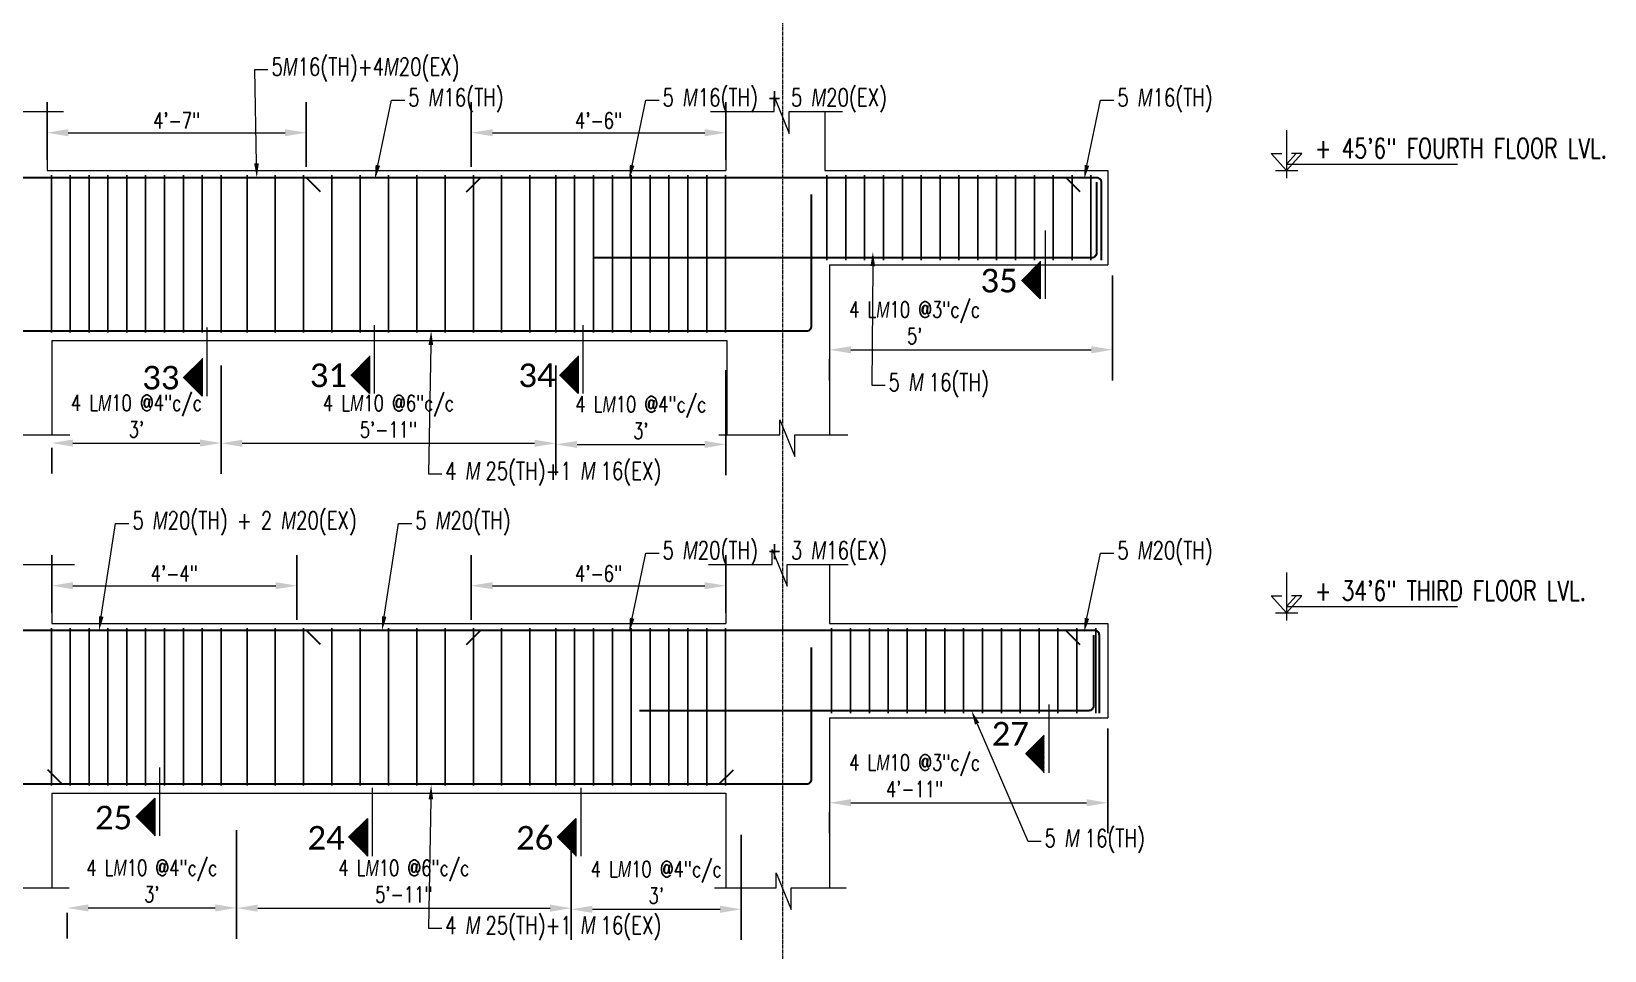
# Model space of a CAD drawing. Header units: inches. Extents: x 0 to 162649, y -36601 to -26324.
# Drawn here: x 157625.7 to 157959.3, y -35678.8 to -35484 of the extents above; entities that cross this region are included whole.
import ezdxf
from ezdxf import colors
from ezdxf.entities.mleader import LeaderData, LeaderLine
from ezdxf.math import Vec2, Vec3

# ---------------------------------------------------------------- set-up
doc = ezdxf.new("R2010")
doc.units = ezdxf.units.IN
doc.header["$MEASUREMENT"] = 0
doc.linetypes.add('CENTER2', pattern=[1.125, 0.75, -0.125, 0.125, -0.125])
for name, color, linetype, lineweight in [('Cen', 9, 'CENTER2', 5), ('Dim', 1, 'Continuous', 13), ('dimention', 1, 'Continuous', 13), ('hatch', 252, 'Continuous', 0), ('OL_AR_Text', 140, 'Continuous', 5), ('Rein', 3, 'Continuous', 30), ('Stirrups', 191, 'Continuous', 25), ('Tag', 6, 'Continuous', 13), ('TEXT', 7, 'Continuous', 9)]:
    doc.layers.add(name, color=color, linetype=linetype, lineweight=lineweight)
doc.styles.add('1-8 Annotative Text', font='calibri.ttf', dxfattribs={"height": 0.125})
doc.styles.add('DIM', font='simplex.shx', dxfattribs={"width": 0.75})
doc.styles.add('T', font='romans.shx', dxfattribs={"width": 0.75, "height": 3})
doc.dimstyles.get("Standard").update_dxf_attribs({"dimscale": 36, "dimtxt": 0.09375, "dimasz": 0.125, "dimexe": 0.18, "dimexo": 0.0625, "dimgap": 0.015625, "dimtad": 1, "dimdec": 0, "dimzin": 0, "dimdsep": 46, "dimlunit": 4, "dimtxsty": 'DIM', "dimcen": 0.09, "dimadec": 0, "dimazin": 0, "dimtfac": 0.75, "dimtdec": 0, "dimtmove": 0, "dimatfit": 3, "dimfxl": 1, "dimtolj": 1, "dimtzin": 0, "dimlwd": 9, "dimarcsym": 0})

# ---------------------------------------------------------------- blocks, each defined once
blk = doc.blocks.new('*D59')
at = {"layer": 'Defpoints', "color": 0, "transparency": 16777216}
for p in [(157682.01, -35601.5), (157630.01, -35609.5), (157682.01, -35611)]:
    blk.add_point(p, dxfattribs=at)
at = {"layer": 'dimention', "color": 0, "lineweight": -2, "transparency": 16777216}
for p, q in [((157630.01, -35607.25), (157630.01, -35595.02)), ((157682.01, -35608.75), (157682.01, -35595.02))]:
    blk.add_line(p, q, dxfattribs=at)
at = {"layer": 'dimention', "color": 0, "lineweight": 9, "transparency": 16777216}
blk.add_line((157634.51, -35601.5), (157677.51, -35601.5), dxfattribs=at)
at = {"layer": 'dimention', "color": 0, "transparency": 16777216}
for points in [[(157634.51, -35600.75), (157634.51, -35602.25), (157630.01, -35601.5)], [(157677.51, -35600.75), (157677.51, -35602.25), (157682.01, -35601.5)]]:
    blk.add_solid(points, dxfattribs=at)
at = {"layer": 'dimention', "color": 0, "transparency": 16777216, "insert": (157656.01, -35598.93), "char_height": 3.375, "attachment_point": 5, "style": 'DIM'}
blk.add_mtext('\\A1;4\'-4"', dxfattribs=at)
blk = doc.blocks.new('*D60')
at = {"layer": 'Defpoints', "color": 0, "transparency": 16777216}
for p in [(157773, -35601.5), (157719, -35611), (157773, -35609.5)]:
    blk.add_point(p, dxfattribs=at)
at = {"layer": 'dimention', "color": 0, "lineweight": -2, "transparency": 16777216}
for p, q in [((157719, -35608.75), (157719, -35595.02)), ((157773, -35607.25), (157773, -35595.02))]:
    blk.add_line(p, q, dxfattribs=at)
at = {"layer": 'dimention', "color": 0, "lineweight": 9, "transparency": 16777216}
blk.add_line((157723.5, -35601.5), (157768.5, -35601.5), dxfattribs=at)
at = {"layer": 'dimention', "color": 0, "transparency": 16777216}
for points in [[(157723.5, -35600.75), (157723.5, -35602.25), (157719, -35601.5)], [(157768.5, -35600.75), (157768.5, -35602.25), (157773, -35601.5)]]:
    blk.add_solid(points, dxfattribs=at)
at = {"layer": 'dimention', "color": 0, "transparency": 16777216, "insert": (157746, -35598.93), "char_height": 3.375, "attachment_point": 5, "style": 'DIM'}
blk.add_mtext('\\A1;4\'-6"', dxfattribs=at)
blk = doc.blocks.new('*D50')
at = {"layer": 'Defpoints', "color": 0, "transparency": 16777216}
for p in [(157669.2, -35651.08), (157633.27, -35668.58), (157669.2, -35669.79)]:
    blk.add_point(p, dxfattribs=at)
at = {"layer": 'dimention', "color": 0, "lineweight": -2, "transparency": 16777216}
for p, q in [((157669.2, -35653.33), (157669.2, -35676.27)), ((157633.27, -35670.83), (157633.27, -35676.27))]:
    blk.add_line(p, q, dxfattribs=at)
at = {"layer": 'dimention', "color": 0, "lineweight": 9, "transparency": 16777216}
blk.add_line((157637.77, -35669.79), (157664.7, -35669.79), dxfattribs=at)
at = {"layer": 'dimention', "color": 0, "transparency": 16777216}
for points in [[(157637.77, -35669.04), (157637.77, -35670.54), (157633.27, -35669.79)], [(157664.7, -35669.04), (157664.7, -35670.54), (157669.2, -35669.79)]]:
    blk.add_solid(points, dxfattribs=at)
at = {"layer": 'dimention', "color": 0, "transparency": 16777216, "insert": (157651.24, -35664.09), "char_height": 3.375, "attachment_point": 5, "style": 'DIM'}
blk.add_mtext('\\A1;4 L{\\A0;\\Fgothici|c0;\\W0.75;M}10 @4"c/c\\P3\'', dxfattribs=at)
blk = doc.blocks.new('*D51')
at = {"layer": 'Defpoints', "color": 0, "transparency": 16777216}
for p in [(157776.26, -35652.08), (157740.19, -35669.84), (157776.26, -35670.08)]:
    blk.add_point(p, dxfattribs=at)
at = {"layer": 'dimention', "color": 0, "lineweight": -2, "transparency": 16777216}
for p, q in [((157776.26, -35654.33), (157776.26, -35676.56)), ((157740.19, -35672.09), (157740.19, -35676.56))]:
    blk.add_line(p, q, dxfattribs=at)
at = {"layer": 'dimention', "color": 0, "lineweight": 9, "transparency": 16777216}
blk.add_line((157744.69, -35670.08), (157771.76, -35670.08), dxfattribs=at)
at = {"layer": 'dimention', "color": 0, "transparency": 16777216}
for points in [[(157744.69, -35669.33), (157744.69, -35670.83), (157740.19, -35670.08)], [(157771.76, -35669.33), (157771.76, -35670.83), (157776.26, -35670.08)]]:
    blk.add_solid(points, dxfattribs=at)
at = {"layer": 'dimention', "color": 0, "transparency": 16777216, "insert": (157758.22, -35664.38), "char_height": 3.375, "attachment_point": 5, "style": 'DIM'}
blk.add_mtext('\\A1;4 L{\\A0;\\Fgothici|c0;\\W0.75;M}10 @4"c/c\\P3\'', dxfattribs=at)
blk = doc.blocks.new('*D52')
at = {"layer": 'Defpoints', "color": 0, "transparency": 16777216}
for p in [(157669.2, -35651.08), (157740.19, -35651.08), (157740.19, -35669.84)]:
    blk.add_point(p, dxfattribs=at)
at = {"layer": 'dimention', "color": 0, "lineweight": -2, "transparency": 16777216}
for p, q in [((157669.2, -35653.33), (157669.2, -35676.32)), ((157740.19, -35653.33), (157740.19, -35676.32))]:
    blk.add_line(p, q, dxfattribs=at)
at = {"layer": 'dimention', "color": 0, "lineweight": 9, "transparency": 16777216}
blk.add_line((157673.7, -35669.84), (157735.69, -35669.84), dxfattribs=at)
at = {"layer": 'dimention', "color": 0, "transparency": 16777216}
for points in [[(157673.7, -35669.09), (157673.7, -35670.59), (157669.2, -35669.84)], [(157735.69, -35669.09), (157735.69, -35670.59), (157740.19, -35669.84)]]:
    blk.add_solid(points, dxfattribs=at)
at = {"layer": 'dimention', "color": 0, "transparency": 16777216, "insert": (157704.69, -35664.13), "char_height": 3.375, "attachment_point": 5, "style": 'DIM'}
blk.add_mtext('\\A1;4 L{\\A0;\\Fgothici|c0;\\W0.75;M}10 @6"c/c\\P5\'-11"', dxfattribs=at)
blk = doc.blocks.new('*D65')
at = {"layer": 'Defpoints', "color": 0, "transparency": 16777216}
for p in [(157684.01, -35505.5), (157629.01, -35513.5), (157684.01, -35515)]:
    blk.add_point(p, dxfattribs=at)
at = {"layer": 'dimention', "color": 0, "lineweight": -2, "transparency": 16777216}
for p, q in [((157629.01, -35511.25), (157629.01, -35499.02)), ((157684.01, -35512.75), (157684.01, -35499.02))]:
    blk.add_line(p, q, dxfattribs=at)
at = {"layer": 'dimention', "color": 0, "lineweight": 9, "transparency": 16777216}
blk.add_line((157633.51, -35505.5), (157679.51, -35505.5), dxfattribs=at)
at = {"layer": 'dimention', "color": 0, "transparency": 16777216}
for points in [[(157633.51, -35504.75), (157633.51, -35506.25), (157629.01, -35505.5)], [(157679.51, -35504.75), (157679.51, -35506.25), (157684.01, -35505.5)]]:
    blk.add_solid(points, dxfattribs=at)
at = {"layer": 'dimention', "color": 0, "transparency": 16777216, "insert": (157656.51, -35502.93), "char_height": 3.375, "attachment_point": 5, "style": 'DIM'}
blk.add_mtext('\\A1;4\'-7"', dxfattribs=at)
blk = doc.blocks.new('*D66')
at = {"layer": 'Defpoints', "color": 0, "transparency": 16777216}
for p in [(157773, -35505.5), (157719, -35515), (157773, -35513.5)]:
    blk.add_point(p, dxfattribs=at)
at = {"layer": 'dimention', "color": 0, "lineweight": -2, "transparency": 16777216}
for p, q in [((157719, -35512.75), (157719, -35499.02)), ((157773, -35511.25), (157773, -35499.02))]:
    blk.add_line(p, q, dxfattribs=at)
at = {"layer": 'dimention', "color": 0, "lineweight": 9, "transparency": 16777216}
blk.add_line((157723.5, -35505.5), (157768.5, -35505.5), dxfattribs=at)
at = {"layer": 'dimention', "color": 0, "transparency": 16777216}
for points in [[(157723.5, -35504.75), (157723.5, -35506.25), (157719, -35505.5)], [(157768.5, -35504.75), (157768.5, -35506.25), (157773, -35505.5)]]:
    blk.add_solid(points, dxfattribs=at)
at = {"layer": 'dimention', "color": 0, "transparency": 16777216, "insert": (157746, -35502.93), "char_height": 3.375, "attachment_point": 5, "style": 'DIM'}
blk.add_mtext('\\A1;4\'-6"', dxfattribs=at)
blk = doc.blocks.new('*D73')
at = {"layer": 'Defpoints', "color": 0, "transparency": 16777216}
for p in [(157665.93, -35552.56), (157630.01, -35570.06), (157665.93, -35571.27)]:
    blk.add_point(p, dxfattribs=at)
at = {"layer": 'dimention', "color": 0, "lineweight": -2, "transparency": 16777216}
for p, q in [((157665.93, -35554.81), (157665.93, -35577.75)), ((157630.01, -35572.31), (157630.01, -35577.75))]:
    blk.add_line(p, q, dxfattribs=at)
at = {"layer": 'dimention', "color": 0, "lineweight": 9, "transparency": 16777216}
blk.add_line((157634.51, -35571.27), (157661.43, -35571.27), dxfattribs=at)
at = {"layer": 'dimention', "color": 0, "transparency": 16777216}
for points in [[(157634.51, -35570.52), (157634.51, -35572.02), (157630.01, -35571.27)], [(157661.43, -35570.52), (157661.43, -35572.02), (157665.93, -35571.27)]]:
    blk.add_solid(points, dxfattribs=at)
at = {"layer": 'dimention', "color": 0, "transparency": 16777216, "insert": (157647.97, -35565.57), "char_height": 3.375, "attachment_point": 5, "style": 'DIM'}
blk.add_mtext('\\A1;4 L{\\A0;\\Fgothici|c0;\\W0.75;M}10 @4"c/c\\P3\'', dxfattribs=at)
blk = doc.blocks.new('*D74')
at = {"layer": 'Defpoints', "color": 0, "transparency": 16777216}
for p in [(157773, -35553.56), (157736.92, -35571.32), (157773, -35571.56)]:
    blk.add_point(p, dxfattribs=at)
at = {"layer": 'dimention', "color": 0, "lineweight": -2, "transparency": 16777216}
for p, q in [((157773, -35555.81), (157773, -35578.04)), ((157736.92, -35573.57), (157736.92, -35578.04))]:
    blk.add_line(p, q, dxfattribs=at)
at = {"layer": 'dimention', "color": 0, "lineweight": 9, "transparency": 16777216}
blk.add_line((157741.42, -35571.56), (157768.5, -35571.56), dxfattribs=at)
at = {"layer": 'dimention', "color": 0, "transparency": 16777216}
for points in [[(157741.42, -35570.81), (157741.42, -35572.31), (157736.92, -35571.56)], [(157768.5, -35570.81), (157768.5, -35572.31), (157773, -35571.56)]]:
    blk.add_solid(points, dxfattribs=at)
at = {"layer": 'dimention', "color": 0, "transparency": 16777216, "insert": (157754.96, -35565.86), "char_height": 3.375, "attachment_point": 5, "style": 'DIM'}
blk.add_mtext('\\A1;4 L{\\A0;\\Fgothici|c0;\\W0.75;M}10 @4"c/c\\P3\'', dxfattribs=at)
blk = doc.blocks.new('*D75')
at = {"layer": 'Defpoints', "color": 0, "transparency": 16777216}
for p in [(157665.93, -35552.56), (157736.92, -35552.56), (157736.92, -35571.32)]:
    blk.add_point(p, dxfattribs=at)
at = {"layer": 'dimention', "color": 0, "lineweight": -2, "transparency": 16777216}
for p, q in [((157665.93, -35554.81), (157665.93, -35577.8)), ((157736.92, -35554.81), (157736.92, -35577.8))]:
    blk.add_line(p, q, dxfattribs=at)
at = {"layer": 'dimention', "color": 0, "lineweight": 9, "transparency": 16777216}
blk.add_line((157670.43, -35571.32), (157732.42, -35571.32), dxfattribs=at)
at = {"layer": 'dimention', "color": 0, "transparency": 16777216}
for points in [[(157670.43, -35570.57), (157670.43, -35572.07), (157665.93, -35571.32)], [(157732.42, -35570.57), (157732.42, -35572.07), (157736.92, -35571.32)]]:
    blk.add_solid(points, dxfattribs=at)
at = {"layer": 'dimention', "color": 0, "transparency": 16777216, "insert": (157701.43, -35565.62), "char_height": 3.375, "attachment_point": 5, "style": 'DIM'}
blk.add_mtext('\\A1;4 L{\\A0;\\Fgothici|c0;\\W0.75;M}10 @6"c/c\\P5\'-11"', dxfattribs=at)
blk = doc.blocks.new('*D230')
at = {"layer": 'Defpoints', "color": 0, "transparency": 16777216}
for p in [(157855, -35533.5), (157795, -35551.26), (157855, -35551.5)]:
    blk.add_point(p, dxfattribs=at)
at = {"layer": 'dimention', "color": 0, "lineweight": -2, "transparency": 16777216}
for p, q in [((157855, -35535.75), (157855, -35557.98)), ((157795, -35553.51), (157795, -35557.98))]:
    blk.add_line(p, q, dxfattribs=at)
at = {"layer": 'dimention', "color": 0, "lineweight": 9, "transparency": 16777216}
blk.add_line((157799.5, -35551.5), (157850.5, -35551.5), dxfattribs=at)
at = {"layer": 'dimention', "color": 0, "transparency": 16777216}
for points in [[(157799.5, -35550.75), (157799.5, -35552.25), (157795, -35551.5)], [(157850.5, -35550.75), (157850.5, -35552.25), (157855, -35551.5)]]:
    blk.add_solid(points, dxfattribs=at)
at = {"layer": 'dimention', "color": 0, "transparency": 16777216, "insert": (157813.03, -35545.79), "char_height": 3.375, "attachment_point": 5, "style": 'DIM'}
blk.add_mtext('\\A1;4 L{\\A0;\\Fgothici|c0;M}10 @3"c/c\\P5\'', dxfattribs=at)
blk = doc.blocks.new('*D231')
at = {"layer": 'Defpoints', "color": 0, "transparency": 16777216}
for p in [(157854, -35629.5), (157795, -35647.26), (157854, -35647.5)]:
    blk.add_point(p, dxfattribs=at)
at = {"layer": 'dimention', "color": 0, "lineweight": -2, "transparency": 16777216}
for p, q in [((157854, -35631.75), (157854, -35653.98)), ((157795, -35649.51), (157795, -35653.98))]:
    blk.add_line(p, q, dxfattribs=at)
at = {"layer": 'dimention', "color": 0, "lineweight": 9, "transparency": 16777216}
blk.add_line((157799.5, -35647.5), (157849.5, -35647.5), dxfattribs=at)
at = {"layer": 'dimention', "color": 0, "transparency": 16777216}
for points in [[(157799.5, -35646.75), (157799.5, -35648.25), (157795, -35647.5)], [(157849.5, -35646.75), (157849.5, -35648.25), (157854, -35647.5)]]:
    blk.add_solid(points, dxfattribs=at)
at = {"layer": 'dimention', "color": 0, "transparency": 16777216, "insert": (157813.03, -35641.79), "char_height": 3.375, "attachment_point": 5, "style": 'DIM'}
blk.add_mtext('\\A1;4 L{\\A0;\\Fgothici|c0;M}10 @3"c/c\\P4\'-11"', dxfattribs=at)
blk = doc.blocks.new('LEVEL')
for p, q in [((0, 4.06), (0, -0.79)), ((0, 0), (-1.55, 1.71)), ((-1.55, 1.71), (-0.5, 1.71)), ((0, 0), (1.55, 1.71)), ((0, 0.63), (0.98, 1.71)), ((1.55, 1.71), (0.5, 1.71)), ((-1.13, 0), (1.13, 0)), ((0, 0.63), (17.25, 0.63))]:
    blk.add_line(p, q)
at = {"color": 2, "style": 'T'}
blk.add_attdef('LEV', (2.86, 1.24), '', height=2, dxfattribs=at)

msp = doc.modelspace()

# ---------------------------------------------------------------- hatches: boundary and pattern name
at = {"layer": 'Dim'}
h = msp.add_hatch(dxfattribs=at)
h.set_pattern_fill('ANSI31', color=256)
h.set_pattern_definition([(45, (879.98769, 365.83472), (-0.08838834765, 0.08838834765), [])])
h.paths.add_polyline_path([(157839.68, -35536.73), (157839.68, -35532.73), (157835.68, -35536.73), (157839.68, -35540.73)])
h = msp.add_hatch(dxfattribs=at)
h.set_pattern_fill('ANSI31', color=256)
h.set_pattern_definition([(45, (702.20728, 345.2708), (-0.08838834765, 0.08838834765), [])])
h.paths.add_polyline_path([(157661.9, -35557.3), (157661.9, -35553.3), (157657.9, -35557.3), (157661.9, -35561.3)])
h = msp.add_hatch(dxfattribs=at)
h.set_pattern_fill('ANSI31', color=256)
h.set_pattern_definition([(45, (737.73517, 345.7708), (-0.08838834765, 0.08838834765), [])])
h.paths.add_polyline_path([(157697.43, -35556.8), (157697.43, -35552.8), (157693.43, -35556.8), (157697.43, -35560.8)])
h = msp.add_hatch(dxfattribs=at)
h.set_pattern_fill('ANSI31', color=256)
h.set_pattern_definition([(45, (781.98451, 345.7708), (-0.08838834765, 0.08838834765), [])])
h.paths.add_polyline_path([(157741.68, -35556.8), (157741.68, -35552.8), (157737.68, -35556.8), (157741.68, -35560.8)])
h = msp.add_hatch(dxfattribs=at)
h.set_pattern_fill('ANSI31', color=256)
h.set_pattern_definition([(45, (880.81387, 265.4113), (-0.08838834765, 0.08838834765), [])])
h.paths.add_polyline_path([(157840.51, -35637.16), (157840.51, -35633.16), (157836.51, -35637.16), (157840.51, -35641.16)])
h = msp.add_hatch(dxfattribs=at)
h.set_pattern_fill('ANSI31', color=256)
h.set_pattern_definition([(45, (692.18383, 252.04347), (-0.08838834765, 0.08838834765), [])])
h.paths.add_polyline_path([(157651.88, -35650.52), (157651.88, -35646.52), (157647.88, -35650.52), (157651.88, -35654.52)])
h = msp.add_hatch(dxfattribs=at)
h.set_pattern_fill('ANSI31', color=256)
h.set_pattern_definition([(45, (737.262, 247.74797), (-0.08838834765, 0.08838834765), [])])
h.paths.add_polyline_path([(157696.95, -35654.82), (157696.95, -35650.82), (157692.95, -35654.82), (157696.95, -35658.82)])
h = msp.add_hatch(dxfattribs=at)
h.set_pattern_fill('ANSI31', color=256)
h.set_pattern_definition([(45, (781.51252, 247.74797), (-0.08838834765, 0.08838834765), [])])
h.paths.add_polyline_path([(157741.2, -35654.82), (157741.2, -35650.82), (157737.2, -35654.82), (157741.2, -35658.82)])

# ---------------------------------------------------------------- linework, layer by layer
at = {"layer": 'Cen'}
msp.add_line((157785, -35112.85), (157785, -35925), dxfattribs=at)
at = {"layer": 'Dim'}
for p, q in [((157840.68, -35526.23), (157840.68, -35540.73)), ((157839.68, -35532.73), (157839.68, -35540.73)), ((157835.68, -35536.73), (157839.68, -35540.73)), ((157839.68, -35540.73), (157839.68, -35536.73)), ((157662.9, -35546.8), (157662.9, -35561.3)), ((157698.43, -35546.3), (157698.43, -35560.8)), ((157742.68, -35546.3), (157742.68, -35560.8)), ((157661.9, -35553.3), (157661.9, -35561.3)), ((157697.43, -35552.8), (157697.43, -35560.8)), ((157741.68, -35552.8), (157741.68, -35560.8)), ((157657.9, -35557.3), (157661.9, -35561.3)), ((157661.9, -35561.3), (157661.9, -35557.3)), ((157693.43, -35556.8), (157697.43, -35560.8)), ((157697.43, -35560.8), (157697.43, -35556.8)), ((157737.68, -35556.8), (157741.68, -35560.8)), ((157741.68, -35560.8), (157741.68, -35556.8)), ((157841.51, -35626.66), (157841.51, -35641.16)), ((157836.51, -35637.16), (157840.51, -35633.16)), ((157652.88, -35640.02), (157652.88, -35654.52)), ((157697.95, -35644.32), (157697.95, -35658.82)), ((157742.2, -35644.32), (157742.2, -35658.82)), ((157647.88, -35650.52), (157651.88, -35646.52)), ((157651.88, -35646.52), (157651.88, -35654.52)), ((157692.95, -35654.82), (157696.95, -35650.82)), ((157696.95, -35650.82), (157696.95, -35658.82)), ((157737.2, -35654.82), (157741.2, -35650.82)), ((157741.2, -35650.82), (157741.2, -35658.82))]:
    msp.add_line(p, q, dxfattribs=at)
at = {"layer": 'hatch'}
for p, q in [((157783.24, -35501), (157783.24, -35497.83)), ((157783.24, -35497.83), (157786.43, -35505.63)), ((157620.83, -35501), (157632.52, -35501)), ((157629.01, -35501), (157629.01, -35513.5)), ((157769.71, -35501), (157783.24, -35501)), ((157773, -35501), (157773, -35513.5)), ((157786.43, -35505.63), (157786.43, -35501)), ((157786.43, -35501), (157797.72, -35501)), ((157794, -35501), (157794, -35513.5)), ((157629.01, -35513.5), (157773, -35513.5)), ((157794, -35513.5), (157854, -35513.5)), ((157854, -35513.5), (157854, -35533.5)), ((157795, -35533.5), (157795, -35569.5)), ((157795, -35533.5), (157854, -35533.5)), ((157630.01, -35549.5), (157630.01, -35569.5)), ((157630.01, -35549.5), (157773.17, -35549.5)), ((157773.17, -35549.5), (157773.17, -35569.5)), ((157784.43, -35569.5), (157784.43, -35566.33)), ((157784.43, -35566.33), (157787.62, -35574.13)), ((157621.34, -35569.5), (157633.82, -35569.5)), ((157771.5, -35569.5), (157784.43, -35569.5)), ((157787.62, -35574.13), (157787.62, -35569.5)), ((157787.62, -35569.5), (157798.85, -35569.5)), ((157782.84, -35597), (157782.84, -35593.83)), ((157782.84, -35593.83), (157786.02, -35601.63)), ((157622.37, -35597), (157634.83, -35597)), ((157630.01, -35597), (157630.01, -35609.5)), ((157769.28, -35597), (157782.84, -35597)), ((157773, -35597), (157773, -35609.5)), ((157786.02, -35601.63), (157786.02, -35597)), ((157786.02, -35597), (157798.91, -35597)), ((157795, -35597), (157795, -35609.5)), ((157630.01, -35609.5), (157773, -35609.5)), ((157795, -35609.5), (157854, -35609.5)), ((157854, -35609.5), (157854, -35629.5)), ((157795, -35629.5), (157795, -35665.5)), ((157795, -35629.5), (157854, -35629.5)), ((157630.01, -35645.5), (157630.01, -35665.5)), ((157630.01, -35645.5), (157773, -35645.5)), ((157773, -35645.5), (157773, -35665.5)), ((157783.68, -35665.5), (157783.68, -35662.33)), ((157783.68, -35662.33), (157786.87, -35670.13)), ((157621.49, -35665.5), (157633.74, -35665.5)), ((157770.6, -35665.5), (157783.68, -35665.5)), ((157784.97, -35665.5), (157785, -35665.5)), ((157786.87, -35670.13), (157786.87, -35665.5)), ((157786.87, -35665.5), (157798.51, -35665.5))]:
    msp.add_line(p, q, dxfattribs=at)
at = {"layer": 'Rein'}
for p, q in [((157687.01, -35518), (157684.01, -35515)), ((157718, -35518), (157721, -35515)), ((157848.1, -35518), (157845.1, -35515)), ((157687.01, -35613.94), (157684.01, -35610.94)), ((157718, -35613.94), (157721, -35610.94)), ((157848.1, -35614), (157845.1, -35611)), ((157632.18, -35643.5), (157629.18, -35640.5)), ((157771.58, -35643.5), (157774.58, -35640.5))]:
    msp.add_line(p, q, dxfattribs=at)
for points in [[(157452.95, -35540), (157452.95, -35516, -0.414214), (157453.95, -35515), (157851.61, -35515, -0.414214), (157852.61, -35516), (157852.61, -35532.5)], [(157851.61, -35516), (157851.61, -35531, -0.414214), (157850.61, -35532), (157744.92, -35532)], [(157450.62, -35522.5), (157450.62, -35546.5, 0.414214), (157451.62, -35547.5), (157580.06, -35547.5), (157790.14, -35547.5, 0.414214), (157791.14, -35546.5), (157791.14, -35518.57)], [(157852.21, -35628.5), (157852.21, -35612, 0.414214), (157851.21, -35611), (156895.55, -35611, 0.414214), (156894.55, -35612), (156894.55, -35628.5)], [(157450.62, -35618.5), (157450.62, -35642.5, 0.414214), (157451.62, -35643.5), (157580.06, -35643.5), (157790.14, -35643.5, 0.414214), (157791.14, -35642.5), (157791.14, -35614.57)], [(157850.95, -35612), (157850.95, -35627, -0.414214), (157849.95, -35628), (157754.65, -35628)]]:
    msp.add_lwpolyline(points, format="xyb", dxfattribs=at)
at = {"layer": 'Stirrups'}
for p, q in [((157629.93, -35547.82), (157629.93, -35514.5)), ((157633.93, -35547.82), (157633.93, -35514.5)), ((157637.93, -35547.82), (157637.93, -35514.5)), ((157641.93, -35547.82), (157641.93, -35514.5)), ((157645.93, -35547.82), (157645.93, -35514.5)), ((157649.93, -35547.82), (157649.93, -35514.5)), ((157653.93, -35547.82), (157653.93, -35514.5)), ((157657.93, -35547.82), (157657.93, -35514.5)), ((157661.93, -35547.82), (157661.93, -35514.5)), ((157665.93, -35547.82), (157665.93, -35514.5)), ((157671.43, -35547.82), (157671.43, -35514.5)), ((157677.43, -35547.82), (157677.43, -35514.5)), ((157683.43, -35547.82), (157683.43, -35514.5)), ((157689.43, -35547.82), (157689.43, -35514.5)), ((157695.43, -35547.82), (157695.43, -35514.5)), ((157701.43, -35547.82), (157701.43, -35514.5)), ((157707.43, -35547.82), (157707.43, -35514.5)), ((157713.43, -35547.82), (157713.43, -35514.5)), ((157719.43, -35547.82), (157719.43, -35514.5)), ((157725.43, -35547.82), (157725.43, -35514.5)), ((157731.43, -35547.82), (157731.43, -35514.5)), ((157736.92, -35547.82), (157736.92, -35514.5)), ((157740.92, -35547.82), (157740.92, -35514.5)), ((157744.92, -35547.82), (157744.92, -35514.5)), ((157748.92, -35547.82), (157748.92, -35514.5)), ((157752.92, -35547.82), (157752.92, -35514.5)), ((157756.92, -35547.82), (157756.92, -35514.5)), ((157760.92, -35547.82), (157760.92, -35514.5)), ((157764.92, -35547.82), (157764.92, -35514.5)), ((157768.92, -35547.82), (157768.92, -35514.5)), ((157772.92, -35547.82), (157772.92, -35514.5)), ((157794.42, -35532.5), (157794.42, -35514.5)), ((157798.42, -35532.5), (157798.42, -35514.5)), ((157802.42, -35532.5), (157802.42, -35514.5)), ((157806.42, -35532.5), (157806.42, -35514.5)), ((157810.42, -35532.5), (157810.42, -35514.5)), ((157814.42, -35532.5), (157814.42, -35514.5)), ((157818.42, -35532.5), (157818.42, -35514.5)), ((157822.42, -35532.5), (157822.42, -35514.5)), ((157826.42, -35532.5), (157826.42, -35514.5)), ((157830.42, -35532.5), (157830.42, -35514.5)), ((157834.42, -35532.5), (157834.42, -35514.5)), ((157838.42, -35532.5), (157838.42, -35514.5)), ((157838.42, -35532.5), (157838.42, -35514.5)), ((157842.42, -35532.5), (157842.42, -35514.5)), ((157846.42, -35532.5), (157846.42, -35514.5)), ((157850.42, -35532.5), (157850.42, -35514.5)), ((157629.93, -35643.82), (157629.93, -35610.5)), ((157633.93, -35643.82), (157633.93, -35610.5)), ((157637.93, -35643.82), (157637.93, -35610.5)), ((157641.93, -35643.82), (157641.93, -35610.5)), ((157645.93, -35643.82), (157645.93, -35610.5)), ((157649.93, -35643.82), (157649.93, -35610.5)), ((157653.93, -35643.82), (157653.93, -35610.5)), ((157657.93, -35643.82), (157657.93, -35610.5)), ((157661.93, -35643.82), (157661.93, -35610.5)), ((157665.93, -35643.82), (157665.93, -35610.5)), ((157671.43, -35643.82), (157671.43, -35610.5)), ((157677.43, -35643.82), (157677.43, -35610.5)), ((157683.43, -35643.82), (157683.43, -35610.5)), ((157689.43, -35643.82), (157689.43, -35610.5)), ((157695.43, -35643.82), (157695.43, -35610.5)), ((157701.43, -35643.82), (157701.43, -35610.5)), ((157707.43, -35643.82), (157707.43, -35610.5)), ((157713.43, -35643.82), (157713.43, -35610.5)), ((157719.43, -35643.82), (157719.43, -35610.5)), ((157725.43, -35643.82), (157725.43, -35610.5)), ((157731.43, -35643.82), (157731.43, -35610.5)), ((157736.92, -35643.82), (157736.92, -35610.5)), ((157740.92, -35643.82), (157740.92, -35610.5)), ((157744.92, -35643.82), (157744.92, -35610.5)), ((157748.92, -35643.82), (157748.92, -35610.5)), ((157752.92, -35643.82), (157752.92, -35610.5)), ((157756.92, -35643.82), (157756.92, -35610.5)), ((157760.92, -35643.82), (157760.92, -35610.5)), ((157764.92, -35643.82), (157764.92, -35610.5)), ((157768.92, -35643.82), (157768.92, -35610.5)), ((157772.92, -35643.82), (157772.92, -35610.5)), ((157795.42, -35628.5), (157795.42, -35610.5)), ((157799.42, -35628.5), (157799.42, -35610.5)), ((157803.42, -35628.5), (157803.42, -35610.5)), ((157807.42, -35628.5), (157807.42, -35610.5)), ((157811.42, -35628.5), (157811.42, -35610.5)), ((157815.42, -35628.5), (157815.42, -35610.5)), ((157819.42, -35628.5), (157819.42, -35610.5)), ((157823.42, -35628.5), (157823.42, -35610.5)), ((157827.42, -35628.5), (157827.42, -35610.5)), ((157831.42, -35628.5), (157831.42, -35610.5)), ((157835.42, -35628.5), (157835.42, -35610.5)), ((157839.42, -35628.5), (157839.42, -35610.5)), ((157839.42, -35628.5), (157839.42, -35610.5)), ((157843.42, -35628.5), (157843.42, -35610.5)), ((157847.42, -35628.5), (157847.42, -35610.5)), ((157851.42, -35628.5), (157851.42, -35610.5))]:
    msp.add_line(p, q, dxfattribs=at)

# ---------------------------------------------------------------- block references
at = {"layer": 'Tag'}
ref = msp.add_blockref('LEVEL', (157891.92, -35513.5), dxfattribs=dict(at, xscale=2.1, yscale=2.1, zscale=2.1))
ref.add_attrib('LEV', '+ 45\'6" FOURTH FLOOR LVL.', (157897.92, -35510.89), dxfattribs={"layer": '0', "color": 2, "height": 4.2, "style": 'T', "width": 0.75})
ref = msp.add_blockref('LEVEL', (157891.92, -35607.25), dxfattribs=dict(at, xscale=2.1, yscale=2.1, zscale=2.1))
ref.add_attrib('LEV', '+ 34\'6" THIRD FLOOR LVL.', (157897.92, -35604.64), dxfattribs={"layer": '0', "color": 2, "height": 4.2, "style": 'T', "width": 0.75})

# ---------------------------------------------------------------- texts
at = {"layer": 'OL_AR_Text', "char_height": 5, "width": 3.8192065e-317, "attachment_point": 1, "style": '1-8 Annotative Text'}
for s, insert in [('35', (157826.98, -35534.34)), ('33', (157649.2, -35554.91)), ('31', (157684.73, -35554.41)), ('34', (157728.98, -35554.41)), ('27', (157829.37, -35630.37)), ('25', (157639.17, -35648.14)), ('24', (157684.25, -35652.43)), ('26', (157728.5, -35652.43))]:
    msp.add_mtext(s, dxfattribs=dict(at, insert=insert))

# ---------------------------------------------------------------- dimensions: what is measured, and where the dimension line sits
at = {"layer": 'dimention'}
for base, p1, p2, picture, middle in [((157684.01, -35505.5), (157629.01, -35513.5), (157684.01, -35515), '*D65', (157656.51, -35502.93)), ((157773, -35505.5), (157719, -35515), (157773, -35513.5), '*D66', (157746, -35502.93)), ((157682.01, -35601.5), (157630.01, -35609.5), (157682.01, -35611), '*D59', (157656.01, -35598.93)), ((157773, -35601.5), (157719, -35611), (157773, -35609.5), '*D60', (157746, -35598.93))]:
    dim = msp.add_linear_dim(base=base, p1=p1, p2=p2, dimstyle='Standard', dxfattribs=at)
    dim.commit()
    dim.dimension.update_dxf_attribs({"geometry": picture, "text_midpoint": middle})
for base, p1, p2, text, picture, middle in [((157855, -35551.5), (157795, -35551.26), (157855, -35533.5), '4 L{\\A0;\\Fgothici|c0;M}10 @3"c/c\\P<>', '*D230', (157813.03, -35551.5)), ((157665.93, -35571.27), (157630.01, -35570.06), (157665.93, -35552.56), '4 L{\\A0;\\Fgothici|c0;\\W0.75;M}10 @4"c/c\\P<>', '*D73', (157647.97, -35571.27)), ((157773, -35571.56), (157736.92, -35571.32), (157773, -35553.56), '4 L{\\A0;\\Fgothici|c0;\\W0.75;M}10 @4"c/c\\P<>', '*D74', (157754.96, -35571.56)), ((157854, -35647.5), (157795, -35647.26), (157854, -35629.5), '4 L{\\A0;\\Fgothici|c0;M}10 @3"c/c\\P<>', '*D231', (157813.03, -35647.5)), ((157669.2, -35669.79), (157633.27, -35668.58), (157669.2, -35651.08), '4 L{\\A0;\\Fgothici|c0;\\W0.75;M}10 @4"c/c\\P<>', '*D50', (157651.24, -35669.79)), ((157776.26, -35670.08), (157740.19, -35669.84), (157776.26, -35652.08), '4 L{\\A0;\\Fgothici|c0;\\W0.75;M}10 @4"c/c\\P<>', '*D51', (157758.22, -35670.08))]:
    dim = msp.add_linear_dim(base=base, p1=p1, p2=p2, text=text, dimstyle='Standard', dxfattribs=at)
    dim.commit()
    dim.dimension.update_dxf_attribs({"geometry": picture, "text_midpoint": middle, "dimtype": 160})
for base, p1, p2, picture, middle in [((157736.92, -35571.32), (157665.93, -35552.56), (157736.92, -35552.56), '*D75', (157701.43, -35565.62)), ((157740.19, -35669.84), (157669.2, -35651.08), (157740.19, -35651.08), '*D52', (157704.69, -35664.13))]:
    dim = msp.add_linear_dim(base=base, p1=p1, p2=p2, text='4 L{\\A0;\\Fgothici|c0;\\W0.75;M}10 @6"c/c\\P<>', dimstyle='Standard', dxfattribs=at)
    dim.commit()
    dim.dimension.update_dxf_attribs({"geometry": picture, "text_midpoint": middle})

# ---------------------------------------------------------------- leaders
at = {"layer": 'TEXT'}
ml = msp.add_multileader_mtext('Standard', dxfattribs=at)
ml.set_content('4 {\\Fgothici|c0;M }25+1 {\\Fgothici|c0;M }16(TH)   ', color=256, style='DIM')
ml.set_leader_properties(color=1, linetype='ByLayer', lineweight=9)
ml.build(insert=Vec2(0, 0))
ml.multileader.update_dxf_attribs({"text_right_attachment_type": 2, "dogleg_length": 0.25, "arrow_head_size": 3, "scale": 32})
ctx = ml.context
ctx.base_point, ctx.scale, ctx.char_height, ctx.arrow_head_size, ctx.landing_gap_size, ctx.plane_origin = Vec3(157682.29, -35476.42), 32, 3.75, 3, 0.75, Vec3(157702.62, -35495.72)
ctx.right_attachment = 2
notes = []
notes.append((ctx, [(0, (1, 1, 0), (157679.48, -35476.42), (1, 0), 2.81, [(0, [(157680.05, -35451.5)], 0, [])])]))
ctx.mtext.insert, ctx.mtext.flow_direction = Vec3(157683.04, -35473.92), 5
ml = msp.add_multileader_mtext('Standard', dxfattribs=at)
ml.set_content('5{\\Fgothici|c0;M}16(TH)+4{\\Fgothici|c0;M}20(EX) ', color=256, style='DIM')
ml.set_leader_properties(color=1, linetype='ByLayer', lineweight=9)
ml.build(insert=Vec2(0, 0))
ml.multileader.update_dxf_attribs({"text_right_attachment_type": 2, "dogleg_length": 0.25, "arrow_head_size": 3, "scale": 32})
ctx = ml.context
ctx.base_point, ctx.scale, ctx.char_height, ctx.arrow_head_size, ctx.landing_gap_size, ctx.plane_origin = Vec3(157675.87, -35492.13), 32, 3.75, 3, 0.75, Vec3(157696.2, -35511.43)
ctx.right_attachment = 2
notes.append((ctx, [(0, (1, 1, 0), (157673.06, -35492.13), (1, 0), 2.81, [(0, [(157673.5, -35515)], 0, [])])]))
ctx.mtext.insert, ctx.mtext.flow_direction = Vec3(157676.62, -35489.63), 5
ml = msp.add_multileader_mtext('Standard', dxfattribs=at)
ml.set_content('5 {\\Fgothici|c0;M}16(TH) ', color=256, style='DIM')
ml.set_leader_properties(color=1, linetype='ByLayer', lineweight=9)
ml.build(insert=Vec2(0, 0))
ml.multileader.update_dxf_attribs({"text_right_attachment_type": 2, "dogleg_length": 0.25, "arrow_head_size": 3, "scale": 32})
ctx = ml.context
ctx.base_point, ctx.scale, ctx.char_height, ctx.arrow_head_size, ctx.landing_gap_size, ctx.plane_origin = Vec3(157704.87, -35498.63), 32, 3.75, 3, 0.75, Vec3(157725.2, -35517.93)
ctx.right_attachment = 2
notes.append((ctx, [(0, (1, 1, 0), (157702.06, -35498.63), (1, 0), 2.81, [(0, [(157698.56, -35515.35)], 0, [])])]))
ctx.mtext.insert, ctx.mtext.flow_direction = Vec3(157705.62, -35496.13), 5
ml = msp.add_multileader_mtext('Standard', dxfattribs=at)
ml.set_content('5 {\\Fgothici|c0;M}16(TH) + 5 {\\Fgothici|c0;M}20(EX)', color=256, style='DIM')
ml.set_leader_properties(color=1, linetype='ByLayer', lineweight=9)
ml.build(insert=Vec2(0, 0))
ml.multileader.update_dxf_attribs({"text_right_attachment_type": 2, "dogleg_length": 0.25, "arrow_head_size": 3, "scale": 32})
ctx = ml.context
ctx.base_point, ctx.scale, ctx.char_height, ctx.arrow_head_size, ctx.landing_gap_size, ctx.plane_origin = Vec3(157758.81, -35498.63), 32, 3.75, 3, 0.75, Vec3(157779.13, -35517.93)
ctx.right_attachment = 2
notes.append((ctx, [(0, (1, 1, 0), (157756, -35498.63), (1, 0), 2.81, [(0, [(157752.5, -35515.35)], 0, [])])]))
ctx.mtext.insert, ctx.mtext.flow_direction = Vec3(157759.56, -35496.13), 5
ml = msp.add_multileader_mtext('Standard', dxfattribs=at)
ml.set_content('5 {\\Fgothici|c0;M}16(TH)', color=256, style='DIM')
ml.set_leader_properties(color=1, linetype='ByLayer', lineweight=9)
ml.build(insert=Vec2(0, 0))
ml.multileader.update_dxf_attribs({"text_right_attachment_type": 2, "dogleg_length": 0.25, "arrow_head_size": 3, "scale": 32})
ctx = ml.context
ctx.base_point, ctx.scale, ctx.char_height, ctx.arrow_head_size, ctx.landing_gap_size, ctx.plane_origin = Vec3(157855.27, -35498.62), 32, 3.75, 3, 0.75, Vec3(157875.59, -35517.93)
ctx.right_attachment = 2
notes.append((ctx, [(0, (1, 1, 0), (157852.46, -35498.62), (1, 0), 2.81, [(0, [(157848.96, -35515.35)], 0, [])])]))
ctx.mtext.insert, ctx.mtext.flow_direction = Vec3(157856.02, -35496.13), 5
ml = msp.add_multileader_mtext('Standard', dxfattribs=at)
ml.set_content('5 {\\Fgothici|c0;M }16(TH)', color=256, style='DIM')
ml.set_leader_properties(color=1, linetype='ByLayer', lineweight=9)
ml.build(insert=Vec2(0, 0))
ml.multileader.update_dxf_attribs({"text_right_attachment_type": 2, "dogleg_length": 0.25, "arrow_head_size": 3, "scale": 32})
ctx = ml.context
ctx.base_point, ctx.scale, ctx.char_height, ctx.arrow_head_size, ctx.landing_gap_size, ctx.plane_origin = Vec3(157806.74, -35559.01), 32, 3.75, 3, 0.75, Vec3(157827.06, -35578.31)
ctx.right_attachment = 2
notes.append((ctx, [(0, (1, 1, 0), (157803.93, -35559.01), (1, 0), 2.81, [(0, [(157804.17, -35530.78)], 0, [])])]))
ctx.mtext.insert, ctx.mtext.flow_direction = Vec3(157807.49, -35556.51), 5
ml = msp.add_multileader_mtext('Standard', dxfattribs=at)
ml.set_content('4 {\\Fgothici|c0;M }25(TH)+1 {\\Fgothici|c0;M }16(EX)   ', color=256, style='DIM')
ml.set_leader_properties(color=1, linetype='ByLayer', lineweight=9)
ml.build(insert=Vec2(0, 0))
ml.multileader.update_dxf_attribs({"text_right_attachment_type": 2, "dogleg_length": 0.25, "arrow_head_size": 3, "scale": 32})
ctx = ml.context
ctx.base_point, ctx.scale, ctx.char_height, ctx.arrow_head_size, ctx.landing_gap_size, ctx.plane_origin = Vec3(157712.72, -35577.79), 32, 3.75, 3, 0.75, Vec3(157733.05, -35597.09)
ctx.right_attachment = 2
notes.append((ctx, [(0, (1, 1, 0), (157709.91, -35577.79), (1, 0), 2.81, [(0, [(157710.48, -35547.5)], 0, [])])]))
ctx.mtext.insert, ctx.mtext.flow_direction = Vec3(157713.47, -35575.29), 5
ml = msp.add_multileader_mtext('Standard', dxfattribs=at)
ml.set_content('5 {\\Fgothici|c0;M}20(TH) + 2 {\\Fgothici|c0;M}20(EX)', color=256, style='DIM')
ml.set_leader_properties(color=1, linetype='ByLayer', lineweight=9)
ml.build(insert=Vec2(0, 0))
ml.multileader.update_dxf_attribs({"text_right_attachment_type": 2, "dogleg_length": 0.25, "arrow_head_size": 3, "scale": 32})
ctx = ml.context
ctx.base_point, ctx.scale, ctx.char_height, ctx.arrow_head_size, ctx.landing_gap_size, ctx.plane_origin = Vec3(157646.37, -35588.29), 32, 3.75, 3, 0.75, Vec3(157666.7, -35607.59)
ctx.right_attachment = 2
notes.append((ctx, [(0, (1, 1, 0), (157643.56, -35588.29), (1, 0), 2.81, [(0, [(157640.06, -35611)], 0, [])])]))
ctx.mtext.insert, ctx.mtext.flow_direction = Vec3(157647.12, -35585.79), 5
ml = msp.add_multileader_mtext('Standard', dxfattribs=at)
ml.set_content('5 {\\Fgothici|c0;M}20(TH)', color=256, style='DIM')
ml.set_leader_properties(color=1, linetype='ByLayer', lineweight=9)
ml.build(insert=Vec2(0, 0))
ml.multileader.update_dxf_attribs({"text_right_attachment_type": 2, "dogleg_length": 0.25, "arrow_head_size": 3, "scale": 32})
ctx = ml.context
ctx.base_point, ctx.scale, ctx.char_height, ctx.arrow_head_size, ctx.landing_gap_size, ctx.plane_origin = Vec3(157706.37, -35588.29), 32, 3.75, 3, 0.75, Vec3(157726.7, -35607.59)
ctx.right_attachment = 2
notes.append((ctx, [(0, (1, 1, 0), (157703.56, -35588.29), (1, 0), 2.81, [(0, [(157700.06, -35611)], 0, [])])]))
ctx.mtext.insert, ctx.mtext.flow_direction = Vec3(157707.12, -35585.79), 5
ml = msp.add_multileader_mtext('Standard', dxfattribs=at)
ml.set_content('5 {\\Fgothici|c0;M}20(TH) + 3 {\\Fgothici|c0;M}16(EX)', color=256, style='DIM')
ml.set_leader_properties(color=1, linetype='ByLayer', lineweight=9)
ml.build(insert=Vec2(0, 0))
ml.multileader.update_dxf_attribs({"text_right_attachment_type": 2, "dogleg_length": 0.25, "arrow_head_size": 3, "scale": 32})
ctx = ml.context
ctx.base_point, ctx.scale, ctx.char_height, ctx.arrow_head_size, ctx.landing_gap_size, ctx.plane_origin = Vec3(157758.81, -35594.63), 32, 3.75, 3, 0.75, Vec3(157779.13, -35613.93)
ctx.right_attachment = 2
notes.append((ctx, [(0, (1, 1, 0), (157756, -35594.63), (1, 0), 2.81, [(0, [(157752.5, -35611.35)], 0, [])])]))
ctx.mtext.insert, ctx.mtext.flow_direction = Vec3(157759.56, -35592.13), 5
ml = msp.add_multileader_mtext('Standard', dxfattribs=at)
ml.set_content('5 {\\Fgothici|c0;M}20(TH)', color=256, style='DIM')
ml.set_leader_properties(color=1, linetype='ByLayer', lineweight=9)
ml.build(insert=Vec2(0, 0))
ml.multileader.update_dxf_attribs({"text_right_attachment_type": 2, "dogleg_length": 0.25, "arrow_head_size": 3, "scale": 32})
ctx = ml.context
ctx.base_point, ctx.scale, ctx.char_height, ctx.arrow_head_size, ctx.landing_gap_size, ctx.plane_origin = Vec3(157855.27, -35594.62), 32, 3.75, 3, 0.75, Vec3(157875.59, -35613.93)
ctx.right_attachment = 2
notes.append((ctx, [(0, (1, 1, 0), (157852.46, -35594.62), (1, 0), 2.81, [(0, [(157848.96, -35611.35)], 0, [])])]))
ctx.mtext.insert, ctx.mtext.flow_direction = Vec3(157856.02, -35592.13), 5
ml = msp.add_multileader_mtext('Standard', dxfattribs=at)
ml.set_content('5 {\\Fgothici|c0;M }16(TH)  ', color=256, style='DIM')
ml.set_leader_properties(color=1, linetype='ByLayer', lineweight=9)
ml.build(insert=Vec2(0, 0))
ml.multileader.update_dxf_attribs({"text_right_attachment_type": 2, "dogleg_length": 0.25, "arrow_head_size": 3, "scale": 32})
ctx = ml.context
ctx.base_point, ctx.scale, ctx.char_height, ctx.arrow_head_size, ctx.landing_gap_size, ctx.plane_origin = Vec3(157839.83, -35655.63), 32, 3.75, 3, 0.75, Vec3(157860.15, -35674.93)
ctx.right_attachment = 2
notes.append((ctx, [(0, (1, 1, 0), (157837.02, -35655.63), (1, 0), 2.81, [(0, [(157825.09, -35628)], 0, [])])]))
ctx.mtext.insert, ctx.mtext.flow_direction = Vec3(157840.58, -35653.13), 5
ml = msp.add_multileader_mtext('Standard', dxfattribs=at)
ml.set_content('4 {\\Fgothici|c0;M }25(TH)+1 {\\Fgothici|c0;M }16(EX)   ', color=256, style='DIM')
ml.set_leader_properties(color=1, linetype='ByLayer', lineweight=9)
ml.build(insert=Vec2(0, 0))
ml.multileader.update_dxf_attribs({"text_right_attachment_type": 2, "dogleg_length": 0.25, "arrow_head_size": 3, "scale": 32})
ctx = ml.context
ctx.base_point, ctx.scale, ctx.char_height, ctx.arrow_head_size, ctx.landing_gap_size, ctx.plane_origin = Vec3(157712.72, -35674.09), 32, 3.75, 3, 0.75, Vec3(157733.05, -35693.39)
ctx.right_attachment = 2
notes.append((ctx, [(0, (1, 1, 0), (157709.91, -35674.09), (1, 0), 2.81, [(0, [(157710.48, -35643.8)], 0, [])])]))
ctx.mtext.insert, ctx.mtext.flow_direction = Vec3(157713.47, -35671.59), 5
for ctx, leaders in notes:
    for number, flags, end, landing, length, lines in leaders:
        leader = LeaderData()
        leader.index, (leader.has_last_leader_line, leader.has_dogleg_vector, leader.attachment_direction) = number, flags
        leader.last_leader_point, leader.dogleg_vector, leader.dogleg_length = Vec3(end), Vec3(landing), length
        for number, points, colour, breaks in lines:
            line = LeaderLine()
            line.index, line.vertices, line.color, line.breaks = number, Vec3.list(points), colors.encode_raw_color(colour), breaks
            leader.lines.append(line)
        ctx.leaders.append(leader)

doc.saveas('drawing.dxf')
